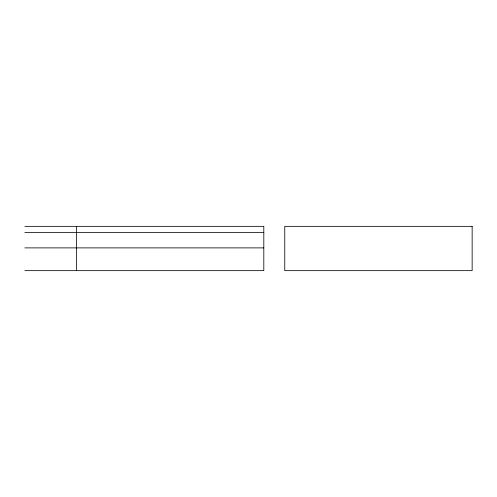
<?xml version="1.0" encoding="UTF-8"?>
<svg xmlns="http://www.w3.org/2000/svg" width="497" height="497" viewBox="0 0 497 497"><rect width="100%" height="100%" fill="white"/><g stroke="black" fill="none" stroke-linecap="round" stroke-linejoin="round"><path stroke-width="0.75" d="M24.85 226.346L263.808 226.346L263.808 270.654L24.85 270.654M24.85 232.497L263.808 232.497M24.85 247.885L263.808 247.885M76.42 226.346L76.42 270.654M472.15 226.346L284.756 226.346L284.756 270.654L472.15 270.654L472.15 226.346"/></g></svg>
